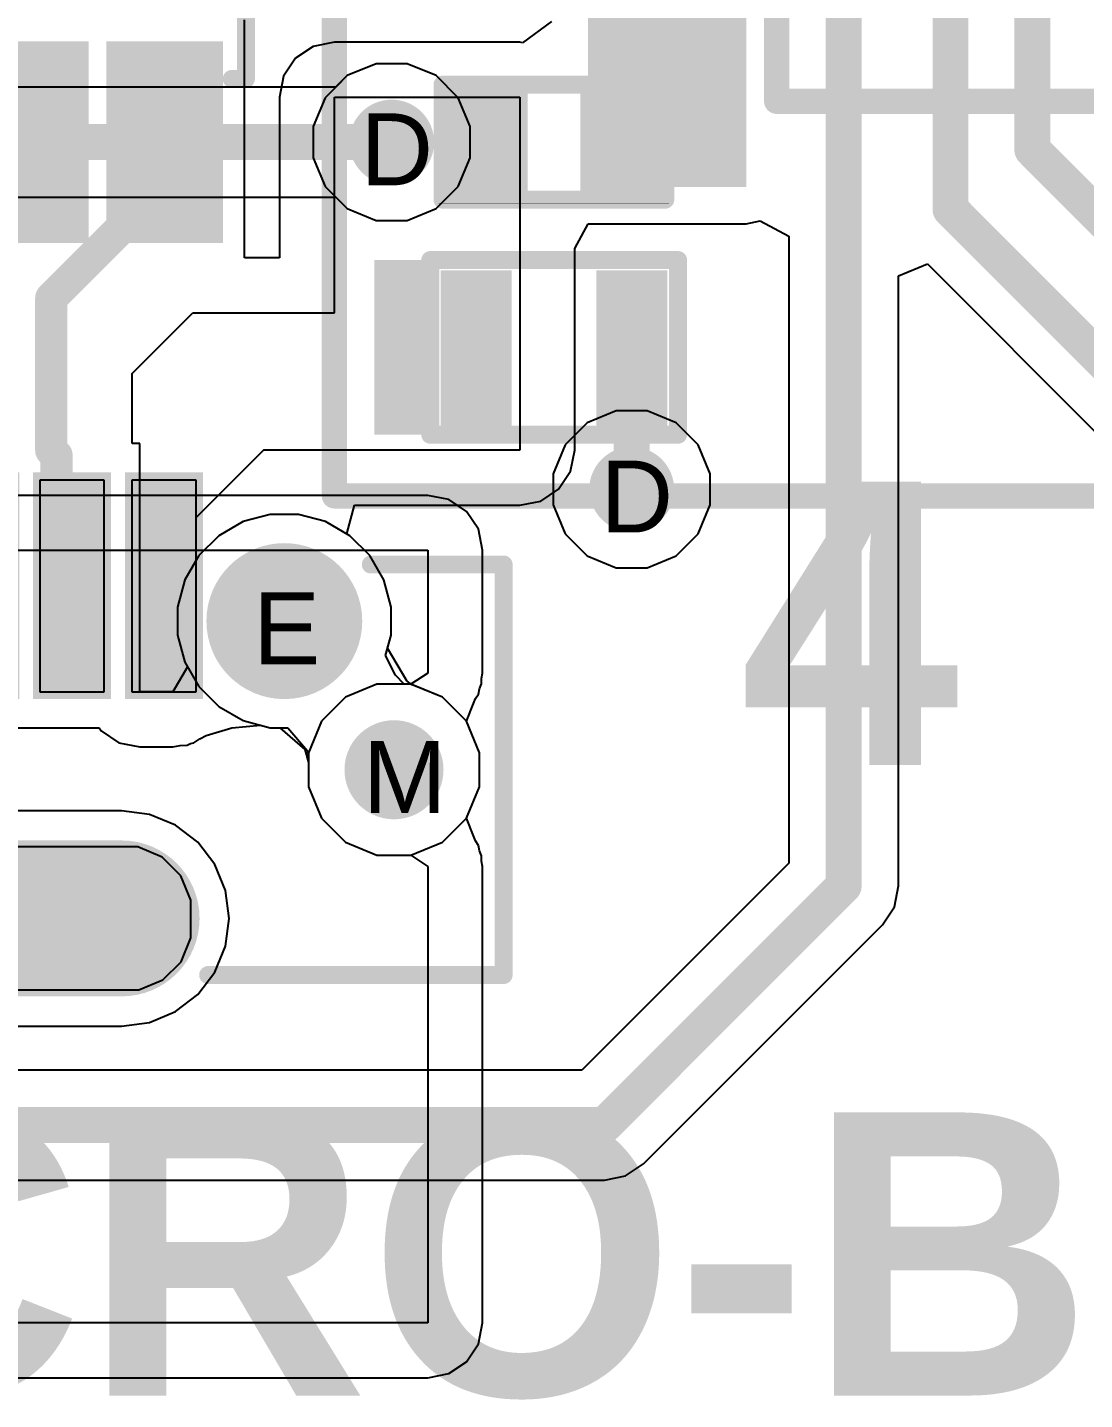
# Model space of a CAD drawing. Header units: inches. Extents: x -11 to 5428, y 0 to 5423.
# Drawn here: x 82.06 to 89.53, y 40.73 to 50.43 of the extents above; entities that cross this region are included whole.
import ezdxf

# ---------------------------------------------------------------- set-up
doc = ezdxf.new("R2010")
doc.units = ezdxf.units.IN
for name, color, linetype in [('Bottom Layer', 5, 'Continuous'), ('Bottom Solder', 6, 'Continuous'), ('Drill Drawing', 1, 'Continuous'), ('GND', 16, 'Continuous'), ('Multi-Layer', 9, 'Continuous'), ('Pad Holes', 156, 'Continuous'), ('PWR', 76, 'Continuous'), ('Top Layer', 1, 'Continuous'), ('Top Overlay', 2, 'Continuous'), ('Top Paste', 8, 'Continuous'), ('Top Solder', 216, 'Continuous'), ('Via Holes', 16, 'Continuous')]:
    doc.layers.add(name, color=color, linetype=linetype)
doc.styles.add('Arial', font='', dxfattribs={"height": 0.2})
doc.styles.add('Arial_Bold', font='', dxfattribs={"height": 0.2})
doc.styles.get('Arial').set_extended_font_data('Arial')
doc.styles.get('Arial_Bold').set_extended_font_data('Arial', bold=True)

# ---------------------------------------------------------------- blocks, each defined once
blk = doc.blocks.new('U_E_051N_4BH21_S1B_27')
at = {"layer": 'Bottom Layer'}
h = blk.add_hatch(color=5, dxfattribs=at)
edge = h.paths.add_edge_path()
edge.add_arc((1, 1.175), 0.5, 270, 450)
edge.add_line((1, 1.675), (-1, 1.675))
edge.add_arc((-1, 1.175), 0.5, 90, 270)
edge.add_line((-1, 0.675), (1, 0.675))
h = blk.add_hatch(color=5, dxfattribs=at)
edge = h.paths.add_edge_path()
edge.add_arc((-2.1499, -0.9251), 0.5, 0, 360)
h = blk.add_hatch(color=5, dxfattribs=at)
edge = h.paths.add_edge_path()
edge.add_arc((2.1501, -0.9251), 0.5, 0, 360)
at = {"layer": 'Bottom Solder'}
h = blk.add_hatch(color=6, dxfattribs=at)
edge = h.paths.add_edge_path()
edge.add_arc((1, 1.175), 0.5508, 270, 450)
edge.add_line((1, 1.7258), (-1, 1.7258))
edge.add_arc((-1, 1.175), 0.5508, 90, 270)
edge.add_line((-1, 0.6242), (1, 0.6242))
h = blk.add_hatch(color=6, dxfattribs=at)
edge = h.paths.add_edge_path()
edge.add_arc((-2.9251, 0.125), 0.1016, 0, 360)
h = blk.add_hatch(color=6, dxfattribs=at)
edge = h.paths.add_edge_path()
edge.add_arc((2.9251, 0.125), 0.1016, 0, 360)
h = blk.add_hatch(color=6, dxfattribs=at)
edge = h.paths.add_edge_path()
edge.add_arc((-2.1499, -0.9251), 0.5508, 0, 360)
h = blk.add_hatch(color=6, dxfattribs=at)
edge = h.paths.add_edge_path()
edge.add_arc((2.1501, -0.9251), 0.5508, 0, 360)
at = {"layer": 'GND'}
h = blk.add_hatch(color=16, dxfattribs=at)
edge = h.paths.add_edge_path()
edge.add_arc((1, 1.175), 0.5, 270, 450)
edge.add_line((1, 1.675), (-1, 1.675))
edge.add_arc((-1, 1.175), 0.5, 90, 270)
edge.add_line((-1, 0.675), (1, 0.675))
h = blk.add_hatch(color=16, dxfattribs=at)
edge = h.paths.add_edge_path()
edge.add_arc((-2.1499, -0.9251), 0.5, 0, 360)
h = blk.add_hatch(color=16, dxfattribs=at)
edge = h.paths.add_edge_path()
edge.add_arc((2.1501, -0.9251), 0.5, 0, 360)
at = {"layer": 'Multi-Layer'}
h = blk.add_hatch(color=9, dxfattribs=at)
edge = h.paths.add_edge_path()
edge.add_arc((1, 1.175), 0.5, 270, 450)
edge.add_line((1, 1.675), (-1, 1.675))
edge.add_arc((-1, 1.175), 0.5, 90, 270)
edge.add_line((-1, 0.675), (1, 0.675))
h = blk.add_hatch(color=9, dxfattribs=at)
edge = h.paths.add_edge_path()
edge.add_arc((-2.1499, -0.9251), 0.5, 0, 360)
h = blk.add_hatch(color=9, dxfattribs=at)
edge = h.paths.add_edge_path()
edge.add_arc((2.1501, -0.9251), 0.5, 0, 360)
at = {"layer": 'Pad Holes'}
h = blk.add_hatch(color=7, dxfattribs=at)
edge = h.paths.add_edge_path()
edge.add_arc((1, 1.175), 0.3, 270, 450)
edge.add_line((1, 1.475), (-1, 1.475))
edge.add_arc((-1, 1.175), 0.3, 90, 270)
edge.add_line((-1, 0.875), (1, 0.875))
h = blk.add_hatch(color=7, dxfattribs=at)
edge = h.paths.add_edge_path()
edge.add_arc((2.9251, 0.125), 0.425, 0, 360)
h = blk.add_hatch(color=7, dxfattribs=at)
edge = h.paths.add_edge_path()
edge.add_arc((-2.9251, 0.125), 0.35, 0, 360)
h = blk.add_hatch(color=7, dxfattribs=at)
edge = h.paths.add_edge_path()
edge.add_arc((-2.1499, -0.9251), 0.35, 0, 360)
h = blk.add_hatch(color=7, dxfattribs=at)
edge = h.paths.add_edge_path()
edge.add_arc((2.1501, -0.9251), 0.35, 0, 360)
at = {"layer": 'PWR'}
h = blk.add_hatch(color=76, dxfattribs=at)
edge = h.paths.add_edge_path()
edge.add_arc((1, 1.175), 0.5, 270, 450)
edge.add_line((1, 1.675), (-1, 1.675))
edge.add_arc((-1, 1.175), 0.5, 90, 270)
edge.add_line((-1, 0.675), (1, 0.675))
h = blk.add_hatch(color=76, dxfattribs=at)
edge = h.paths.add_edge_path()
edge.add_arc((-2.1499, -0.9251), 0.5, 0, 360)
h = blk.add_hatch(color=76, dxfattribs=at)
edge = h.paths.add_edge_path()
edge.add_arc((2.1501, -0.9251), 0.5, 0, 360)
at = {"layer": 'Top Layer'}
h = blk.add_hatch(color=1, dxfattribs=at)
edge = h.paths.add_edge_path()
edge.add_arc((1, 1.175), 0.5, 270, 450)
edge.add_line((1, 1.675), (-1, 1.675))
edge.add_arc((-1, 1.175), 0.5, 90, 270)
edge.add_line((-1, 0.675), (1, 0.675))
h = blk.add_hatch(color=1, dxfattribs=at)
edge = h.paths.add_edge_path()
edge.add_arc((-2.1499, -0.9251), 0.5, 0, 360)
for points in [[(-1.525, -1.925), (-1.525, -0.425), (-1.075, -0.425), (-1.075, -1.925)], [(-0.875, -1.925), (-0.875, -0.425), (-0.425, -0.425), (-0.425, -1.925)], [(-0.225, -1.925), (-0.225, -0.425), (0.225, -0.425), (0.225, -1.925)], [(0.425, -1.925), (0.425, -0.425), (0.875, -0.425), (0.875, -1.925)], [(1.075, -1.925), (1.075, -0.425), (1.525, -0.425), (1.525, -1.925)]]:
    blk.add_hatch(color=1, dxfattribs=at).paths.add_polyline_path(points)
h = blk.add_hatch(color=1, dxfattribs=at)
edge = h.paths.add_edge_path()
edge.add_arc((2.1501, -0.9251), 0.5, 0, 360)
at = {"layer": 'Top Solder'}
h = blk.add_hatch(color=216, dxfattribs=at)
edge = h.paths.add_edge_path()
edge.add_arc((1, 1.175), 0.5508, 270, 450)
edge.add_line((1, 1.7258), (-1, 1.7258))
edge.add_arc((-1, 1.175), 0.5508, 90, 270)
edge.add_line((-1, 0.6242), (1, 0.6242))
h = blk.add_hatch(color=216, dxfattribs=at)
edge = h.paths.add_edge_path()
edge.add_arc((-2.9251, 0.125), 0.1016, 0, 360)
h = blk.add_hatch(color=216, dxfattribs=at)
edge = h.paths.add_edge_path()
edge.add_arc((2.9251, 0.125), 0.1016, 0, 360)
h = blk.add_hatch(color=216, dxfattribs=at)
edge = h.paths.add_edge_path()
edge.add_arc((-2.1499, -0.9251), 0.5508, 0, 360)
for points in [[(-1.5758, -1.9758), (-1.5758, -0.3742), (-1.0242, -0.3742), (-1.0242, -1.9758)], [(-0.9258, -1.9758), (-0.9258, -0.3742), (-0.3742, -0.3742), (-0.3742, -1.9758)], [(-0.2758, -1.9758), (-0.2758, -0.3742), (0.2758, -0.3742), (0.2758, -1.9758)], [(0.3742, -1.9758), (0.3742, -0.3742), (0.9258, -0.3742), (0.9258, -1.9758)], [(1.0242, -1.9758), (1.0242, -0.3742), (1.5758, -0.3742), (1.5758, -1.9758)]]:
    blk.add_hatch(color=216, dxfattribs=at).paths.add_polyline_path(points)
h = blk.add_hatch(color=216, dxfattribs=at)
edge = h.paths.add_edge_path()
edge.add_arc((2.1501, -0.9251), 0.5508, 0, 360)
at = {"layer": 'Top Overlay'}
for points in [[(-1.6116, 1.575, 0.127, 0.127, 0), (-3.7, 1.575, 0.127, 0.127, 0)], [(-3.7, 1.575, 0.127, 0.127, 0), (-3.7, -1.325, 0.127, 0.127, 0)], [(3.7, 1.575, 0.127, 0.127, 0), (1.6116, 1.575, 0.127, 0.127, 0)], [(3.7, 1.575, 0.127, 0.127, 0), (3.7, -1.325, 0.127, 0.127, 0)], [(-2.7614, -1.325, 0.127, 0.127, 0), (-3.7, -1.325, 0.127, 0.127, 0)], [(3.7, -1.325, 0.127, 0.127, 0), (2.7617, -1.325, 0.127, 0.127, 0)]]:
    blk.add_lwpolyline(points, format="xyseb", dxfattribs=at)
for points in [[(-3.7318, 1.575, 0.0635, 0.0635, 1), (-3.6683, 1.575, 0.0635, 0.0635, 1)], [(-3.7318, 1.575, 0.0635, 0.0635, 1), (-3.6683, 1.575, 0.0635, 0.0635, 1)], [(-1.6433, 1.575, 0.0635, 0.0635, 1), (-1.5798, 1.575, 0.0635, 0.0635, 1)], [(1.5798, 1.575, 0.0635, 0.0635, 1), (1.6433, 1.575, 0.0635, 0.0635, 1)], [(3.6682, 1.575, 0.0635, 0.0635, 1), (3.7317, 1.575, 0.0635, 0.0635, 1)], [(3.6682, 1.575, 0.0635, 0.0635, 1), (3.7317, 1.575, 0.0635, 0.0635, 1)], [(-3.7318, -1.325, 0.0635, 0.0635, 1), (-3.6683, -1.325, 0.0635, 0.0635, 1)], [(-3.7318, -1.325, 0.0635, 0.0635, 1), (-3.6683, -1.325, 0.0635, 0.0635, 1)], [(-2.7931, -1.325, 0.0635, 0.0635, 1), (-2.7296, -1.325, 0.0635, 0.0635, 1)], [(2.7299, -1.325, 0.0635, 0.0635, 1), (2.7934, -1.325, 0.0635, 0.0635, 1)], [(3.6682, -1.325, 0.0635, 0.0635, 1), (3.7317, -1.325, 0.0635, 0.0635, 1)], [(3.6682, -1.325, 0.0635, 0.0635, 1), (3.7317, -1.325, 0.0635, 0.0635, 1)]]:
    blk.add_lwpolyline(points, format="xyseb", close=True, dxfattribs=at)
at = {"layer": 'Top Paste'}
for p, q in [((-1.1214, 1.68), (-1.2904, 1.61)), ((-1.0299, 1.68), (-1.1214, 1.68)), ((1.0501, 1.68), (-1.0299, 1.68)), ((1.1396, 1.68), (1.0501, 1.68)), ((1.0501, 1.68), (1.0501, 1.68)), ((1.305, 1.6115), (1.1396, 1.68)), ((-1.2904, 1.61), (-1.4198, 1.4806)), ((1.4316, 1.4849), (1.305, 1.6115)), ((-1.4198, 1.4806), (-1.4899, 1.3115)), ((1.5001, 1.3196), (1.4316, 1.4849)), ((-1.4899, 1.3115), (-1.4899, 1.22)), ((1.5001, 1.23), (1.5001, 1.3196)), ((-1.4899, 1.22), (-1.4899, 1.22)), ((-1.4899, 1.22), (-1.4899, 1.14)), ((1.5001, 1.15), (1.5001, 1.23)), ((-1.4899, 1.14), (-1.4899, 1.0465)), ((1.5001, 1.0565), (1.5001, 1.15)), ((1.5001, 1.15), (1.5001, 1.15)), ((-1.4899, 1.0465), (-1.4183, 0.8738)), ((1.4286, 0.8838), (1.5001, 1.0565)), ((-1.4183, 0.8738), (-1.2861, 0.7416)), ((1.2964, 0.7516), (1.4286, 0.8838)), ((-1.2861, 0.7416), (-1.1133, 0.67)), ((1.0301, 0.678), (1.0301, 0.68)), ((1.0301, 0.68), (1.1236, 0.68)), ((1.1236, 0.68), (1.2964, 0.7516)), ((-1.1133, 0.67), (-1.0199, 0.67)), ((-1.0199, 0.67), (-1.0199, 0.67)), ((-1.0199, 0.67), (1.0201, 0.67)), ((1.0201, 0.67), (1.0221, 0.67)), ((1.0221, 0.67), (1.0258, 0.6716)), ((1.0258, 0.6716), (1.0286, 0.6744)), ((1.0286, 0.6744), (1.0301, 0.678)), ((-1.5249, -1.9238), (-1.5249, -0.4237)), ((-1.5249, -0.4237), (-1.0749, -0.4237)), ((-1.0749, -0.4237), (-1.0749, -1.9238)), ((-0.8749, -1.9238), (-0.8749, -0.4237)), ((-0.8749, -0.4237), (-0.4249, -0.4237)), ((-0.4249, -0.4237), (-0.4249, -1.9238)), ((-0.2249, -1.9238), (-0.2249, -0.4237)), ((-0.2249, -0.4237), (0.2251, -0.4237)), ((0.2251, -0.4237), (0.2251, -1.9238)), ((0.425, -1.9238), (0.425, -0.4237)), ((0.425, -0.4237), (0.8751, -0.4237)), ((0.8751, -0.4237), (0.8751, -1.9238)), ((1.075, -1.9238), (1.075, -0.4237)), ((1.075, -0.4237), (1.5251, -0.4237)), ((1.5251, -0.4237), (1.5251, -1.9238)), ((-1.0749, -1.9238), (-1.5249, -1.9238)), ((-0.4249, -1.9238), (-0.8749, -1.9238)), ((0.2251, -1.9238), (-0.2249, -1.9238)), ((0.8751, -1.9238), (0.425, -1.9238)), ((1.5251, -1.9238), (1.075, -1.9238))]:
    blk.add_line(p, q, dxfattribs=at)
for points in [[(-1.8999, -0.925, 0.5, 0.5, 1), (-2.3998, -0.925, 0.5, 0.5, 1)], [(2.4, -0.925, 0.5, 0.5, 1), (1.9002, -0.925, 0.5, 0.5, 1)], [(-2.5248, -0.925, 0.25, 0.25, 1), (-2.2748, -0.925, 0.25, 0.25, 1)], [(-2.0249, -0.925, 0.25, 0.25, 1), (-1.7749, -0.925, 0.25, 0.25, 1)], [(1.7752, -0.925, 0.25, 0.25, 1), (2.0252, -0.925, 0.25, 0.25, 1)], [(2.275, -0.925, 0.25, 0.25, 1), (2.525, -0.925, 0.25, 0.25, 1)]]:
    blk.add_lwpolyline(points, format="xyseb", close=True, dxfattribs=at)
blk = doc.blocks.new('R___0402_36')
at = {"layer": 'Top Layer'}
for points in [[(-0.6985, -0.3175), (-0.6985, 0.3175), (-0.2413, 0.3175), (-0.2413, -0.3175)], [(0.2413, -0.3175), (0.2413, 0.3175), (0.6985, 0.3175), (0.6985, -0.3175)]]:
    blk.add_hatch(color=1, dxfattribs=at).paths.add_polyline_path(points)
at = {"layer": 'Top Paste'}
for points in [[(-0.6985, -0.3175), (-0.6985, 0.3175), (-0.2413, 0.3175), (-0.2413, -0.3175)], [(0.2413, -0.3175), (0.2413, 0.3175), (0.6985, 0.3175), (0.6985, -0.3175)]]:
    blk.add_hatch(color=8, dxfattribs=at).paths.add_polyline_path(points)
at = {"layer": 'Top Solder'}
for points in [[(-0.7535, -0.3725), (-0.7535, 0.3725), (-0.1863, 0.3725), (-0.1863, -0.3725)], [(0.1863, -0.3725), (0.1863, 0.3725), (0.7535, 0.3725), (0.7535, -0.3725)]]:
    blk.add_hatch(color=216, dxfattribs=at).paths.add_polyline_path(points)
at = {"layer": 'Top Overlay'}
for points in [[(-0.7874, 0.4064, 0.127, 0.127, 0), (0.7874, 0.4064, 0.127, 0.127, 0)], [(-0.7874, -0.4064, 0.127, 0.127, 0), (-0.7874, 0.4064, 0.127, 0.127, 0)], [(0.7874, -0.4064, 0.127, 0.127, 0), (0.7874, 0.4064, 0.127, 0.127, 0)], [(-0.7874, -0.4064, 0.127, 0.127, 0), (0.7874, -0.4064, 0.127, 0.127, 0)], [(-0.8128, -0.4318, 0.00323, 0.00323, 0), (0.8128, -0.4318, 0.00323, 0.00323, 0)]]:
    blk.add_lwpolyline(points, format="xyseb", dxfattribs=at)
for points in [[(-0.8191, 0.4064, 0.0635, 0.0635, 1), (-0.7556, 0.4064, 0.0635, 0.0635, 1)], [(-0.8191, 0.4064, 0.0635, 0.0635, 1), (-0.7556, 0.4064, 0.0635, 0.0635, 1)], [(0.7557, 0.4064, 0.0635, 0.0635, 1), (0.8192, 0.4064, 0.0635, 0.0635, 1)], [(0.7557, 0.4064, 0.0635, 0.0635, 1), (0.8192, 0.4064, 0.0635, 0.0635, 1)], [(-0.8191, -0.4064, 0.0635, 0.0635, 1), (-0.7556, -0.4064, 0.0635, 0.0635, 1)], [(-0.8191, -0.4064, 0.0635, 0.0635, 1), (-0.7556, -0.4064, 0.0635, 0.0635, 1)], [(0.7557, -0.4064, 0.0635, 0.0635, 1), (0.8192, -0.4064, 0.0635, 0.0635, 1)], [(0.7557, -0.4064, 0.0635, 0.0635, 1), (0.8192, -0.4064, 0.0635, 0.0635, 1)], [(-0.8136, -0.4318, 0.00161, 0.00161, 1), (-0.812, -0.4318, 0.00161, 0.00161, 1)], [(0.812, -0.4318, 0.00161, 0.00161, 1), (0.8136, -0.4318, 0.00161, 0.00161, 1)]]:
    blk.add_lwpolyline(points, format="xyseb", close=True, dxfattribs=at)
blk = doc.blocks.new('D_____1610_50')
at = {"layer": 'Top Layer'}
for points in [[(-0.75, -0.5), (-0.75, 0.5), (-0.35, 0.5), (-0.35, -0.5)], [(0.35, -0.5), (0.35, 0.5), (0.75, 0.5), (0.75, -0.5)]]:
    blk.add_hatch(color=1, dxfattribs=at).paths.add_polyline_path(points)
at = {"layer": 'Top Overlay'}
blk.add_hatch(color=2, dxfattribs=at).paths.add_polyline_path([(-1.27, -0.6096), (-0.8739, -0.6096), (-0.8739, 0.6239), (-1.27, 0.6239)])
at = {"layer": 'Top Paste'}
for points in [[(-0.75, -0.5), (-0.75, 0.5), (-0.35, 0.5), (-0.35, -0.5)], [(0.35, -0.5), (0.35, 0.5), (0.75, 0.5), (0.75, -0.5)]]:
    blk.add_hatch(color=8, dxfattribs=at).paths.add_polyline_path(points)
at = {"layer": 'Top Solder'}
for points in [[(-0.8008, -0.5508), (-0.8008, 0.5508), (-0.2992, 0.5508), (-0.2992, -0.5508)], [(0.2992, -0.5508), (0.2992, 0.5508), (0.8008, 0.5508), (0.8008, -0.5508)]]:
    blk.add_hatch(color=216, dxfattribs=at).paths.add_polyline_path(points)
at = {"layer": 'Top Overlay'}
for points in [[(-0.8739, -0.6096, 0.127, 0.127, 0), (-0.8739, 0.6239, 0.127, 0.127, 0)], [(-0.8739, 0.6239, 0.127, 0.127, 0), (0.8778, 0.6239, 0.127, 0.127, 0)], [(0.8778, -0.6096, 0.127, 0.127, 0), (0.8778, 0.6239, 0.127, 0.127, 0)], [(-0.8739, -0.6096, 0.127, 0.127, 0), (0.8778, -0.6096, 0.127, 0.127, 0)]]:
    blk.add_lwpolyline(points, format="xyseb", dxfattribs=at)
for points in [[(-0.9056, 0.6239, 0.0635, 0.0635, 1), (-0.8421, 0.6239, 0.0635, 0.0635, 1)], [(-0.9056, 0.6239, 0.0635, 0.0635, 1), (-0.8421, 0.6239, 0.0635, 0.0635, 1)], [(0.8461, 0.6239, 0.0635, 0.0635, 1), (0.9096, 0.6239, 0.0635, 0.0635, 1)], [(0.8461, 0.6239, 0.0635, 0.0635, 1), (0.9096, 0.6239, 0.0635, 0.0635, 1)], [(-0.9056, -0.6096, 0.0635, 0.0635, 1), (-0.8421, -0.6096, 0.0635, 0.0635, 1)], [(-0.9056, -0.6096, 0.0635, 0.0635, 1), (-0.8421, -0.6096, 0.0635, 0.0635, 1)], [(0.8461, -0.6096, 0.0635, 0.0635, 1), (0.9096, -0.6096, 0.0635, 0.0635, 1)], [(0.8461, -0.6096, 0.0635, 0.0635, 1), (0.9096, -0.6096, 0.0635, 0.0635, 1)]]:
    blk.add_lwpolyline(points, format="xyseb", close=True, dxfattribs=at)
blk = doc.blocks.new('SOT_23_6_53')
at = {"layer": 'Top Layer'}
for points in [[(-1.92, 1.26), (-0.7, 1.26), (-0.7, 0.64), (-1.92, 0.64)], [(0.7, 1.26), (1.92, 1.26), (1.92, 0.64), (0.7, 0.64)], [(-1.92, 0.31), (-0.7, 0.31), (-0.7, -0.31), (-1.92, -0.31)], [(0.7, 0.31), (1.92, 0.31), (1.92, -0.31), (0.7, -0.31)], [(-1.92, -0.64), (-0.7, -0.64), (-0.7, -1.26), (-1.92, -1.26)], [(0.7, -0.64), (1.92, -0.64), (1.92, -1.26), (0.7, -1.26)]]:
    blk.add_hatch(color=1, dxfattribs=at).paths.add_polyline_path(points)
at = {"layer": 'Top Paste'}
for points in [[(-1.92, 1.26), (-0.7, 1.26), (-0.7, 0.64), (-1.92, 0.64)], [(0.7, 1.26), (1.92, 1.26), (1.92, 0.64), (0.7, 0.64)], [(-1.92, 0.31), (-0.7, 0.31), (-0.7, -0.31), (-1.92, -0.31)], [(0.7, 0.31), (1.92, 0.31), (1.92, -0.31), (0.7, -0.31)], [(-1.92, -0.64), (-0.7, -0.64), (-0.7, -1.26), (-1.92, -1.26)], [(0.7, -0.64), (1.92, -0.64), (1.92, -1.26), (0.7, -1.26)]]:
    blk.add_hatch(color=8, dxfattribs=at).paths.add_polyline_path(points)
at = {"layer": 'Top Solder'}
for points in [[(-2.0216, 1.3616), (-0.5984, 1.3616), (-0.5984, 0.5384), (-2.0216, 0.5384)], [(0.5984, 1.3616), (2.0216, 1.3616), (2.0216, 0.5384), (0.5984, 0.5384)], [(-2.0216, 0.4116), (-0.5984, 0.4116), (-0.5984, -0.4116), (-2.0216, -0.4116)], [(0.5984, 0.4116), (2.0216, 0.4116), (2.0216, -0.4116), (0.5984, -0.4116)], [(-2.0216, -0.5384), (-0.5984, -0.5384), (-0.5984, -1.3616), (-2.0216, -1.3616)], [(0.5984, -0.5384), (2.0216, -0.5384), (2.0216, -1.3616), (0.5984, -1.3616)]]:
    blk.add_hatch(color=216, dxfattribs=at).paths.add_polyline_path(points)
at = {"layer": 'Top Overlay'}
for points in [[(0.8636, 1.524, 0.127, 0.127, 0), (-0.889, 1.524, 0.127, 0.127, 0)], [(-0.889, 1.424, 0.127, 0.127, 0), (-0.889, 1.524, 0.127, 0.127, 0)], [(0.8636, 1.424, 0.127, 0.127, 0), (0.8636, 1.524, 0.127, 0.127, 0)], [(-2.0574, 0.9652, 0.127, 0.127, 0), (-2.1844, 1.0922, 0.127, 0.127, 0)], [(-2.1844, 0.8382, 0.127, 0.127, 0), (-2.1844, 1.0922, 0.127, 0.127, 0)], [(-2.1844, 0.8382, 0.127, 0.127, 0), (-2.0574, 0.9652, 0.127, 0.127, 0)], [(-0.889, -1.524, 0.127, 0.127, 0), (-0.889, -1.424, 0.127, 0.127, 0)], [(0.8636, -1.524, 0.127, 0.127, 0), (0.8636, -1.424, 0.127, 0.127, 0)], [(0.8636, -1.524, 0.127, 0.127, 0), (-0.889, -1.524, 0.127, 0.127, 0)]]:
    blk.add_lwpolyline(points, format="xyseb", dxfattribs=at)
for points in [[(-0.9207, 1.524, 0.0635, 0.0635, 1), (-0.8572, 1.524, 0.0635, 0.0635, 1)], [(-0.9207, 1.524, 0.0635, 0.0635, 1), (-0.8572, 1.524, 0.0635, 0.0635, 1)], [(0.8319, 1.524, 0.0635, 0.0635, 1), (0.8954, 1.524, 0.0635, 0.0635, 1)], [(0.8319, 1.524, 0.0635, 0.0635, 1), (0.8954, 1.524, 0.0635, 0.0635, 1)], [(-0.9207, 1.424, 0.0635, 0.0635, 1), (-0.8572, 1.424, 0.0635, 0.0635, 1)], [(0.8319, 1.424, 0.0635, 0.0635, 1), (0.8954, 1.424, 0.0635, 0.0635, 1)], [(-2.2161, 1.0922, 0.0635, 0.0635, 1), (-2.1526, 1.0922, 0.0635, 0.0635, 1)], [(-2.2161, 1.0922, 0.0635, 0.0635, 1), (-2.1526, 1.0922, 0.0635, 0.0635, 1)], [(-2.0891, 0.9652, 0.0635, 0.0635, 1), (-2.0256, 0.9652, 0.0635, 0.0635, 1)], [(-2.0891, 0.9652, 0.0635, 0.0635, 1), (-2.0256, 0.9652, 0.0635, 0.0635, 1)], [(-2.2161, 0.8382, 0.0635, 0.0635, 1), (-2.1526, 0.8382, 0.0635, 0.0635, 1)], [(-2.2161, 0.8382, 0.0635, 0.0635, 1), (-2.1526, 0.8382, 0.0635, 0.0635, 1)], [(-0.9207, -1.424, 0.0635, 0.0635, 1), (-0.8572, -1.424, 0.0635, 0.0635, 1)], [(0.8319, -1.424, 0.0635, 0.0635, 1), (0.8954, -1.424, 0.0635, 0.0635, 1)], [(-0.9207, -1.524, 0.0635, 0.0635, 1), (-0.8572, -1.524, 0.0635, 0.0635, 1)], [(-0.9207, -1.524, 0.0635, 0.0635, 1), (-0.8572, -1.524, 0.0635, 0.0635, 1)], [(0.8319, -1.524, 0.0635, 0.0635, 1), (0.8954, -1.524, 0.0635, 0.0635, 1)], [(0.8319, -1.524, 0.0635, 0.0635, 1), (0.8954, -1.524, 0.0635, 0.0635, 1)]]:
    blk.add_lwpolyline(points, format="xyseb", close=True, dxfattribs=at)

msp = doc.modelspace()

# ---------------------------------------------------------------- hatches: boundary and pattern name
at = {"layer": 'Bottom Layer'}
h = msp.add_hatch(color=5, dxfattribs=at)
edge = h.paths.add_edge_path()
edge.add_arc((84.6333, 49.6155), 0.3, 0, 360)
h = msp.add_hatch(color=5, dxfattribs=at)
edge = h.paths.add_edge_path()
edge.add_arc((86.3299, 47.163), 0.3, 0, 360)
at = {"layer": 'GND'}
h = msp.add_hatch(color=16, dxfattribs=at)
edge = h.paths.add_edge_path()
edge.add_arc((84.6333, 49.6155), 0.3, 0, 360)
h = msp.add_hatch(color=16, dxfattribs=at)
edge = h.paths.add_edge_path()
edge.add_arc((86.3299, 47.163), 0.3, 0, 360)
at = {"layer": 'PWR'}
h = msp.add_hatch(color=76, dxfattribs=at)
edge = h.paths.add_edge_path()
edge.add_arc((84.6333, 49.6155), 0.3, 0, 360)
h = msp.add_hatch(color=76, dxfattribs=at)
edge = h.paths.add_edge_path()
edge.add_arc((86.3299, 47.163), 0.3, 0, 360)
at = {"layer": 'Top Layer'}
msp.add_hatch(color=1, dxfattribs=at).paths.add_polyline_path([(86.0212, 49.298), (87.1399, 49.298), (87.1399, 52.7375), (86.0212, 52.7375)])
h = msp.add_hatch(color=1, dxfattribs=at)
edge = h.paths.add_edge_path()
edge.add_arc((84.6333, 49.6155), 0.3, 0, 360)
h = msp.add_hatch(color=1, dxfattribs=at)
edge = h.paths.add_edge_path()
edge.add_arc((86.3299, 47.163), 0.3, 0, 360)
at = {"layer": 'Via Holes'}
h = msp.add_hatch(color=7, dxfattribs=at)
edge = h.paths.add_edge_path()
edge.add_arc((84.6333, 49.6155), 0.15, 0, 360)
h = msp.add_hatch(color=7, dxfattribs=at)
edge = h.paths.add_edge_path()
edge.add_arc((86.3299, 47.163), 0.15, 0, 360)

# ---------------------------------------------------------------- linework, layer by layer
at = {"layer": 'Bottom Layer'}
for p, q in [((84.5231, 50.1695), (84.3195, 50.0852)), ((84.7435, 50.1695), (84.5231, 50.1695)), ((84.9471, 50.0852), (84.7435, 50.1695)), ((84.3195, 50.0852), (84.2383, 50.004)), ((85.103, 49.9293), (84.9471, 50.0852)), ((84.2383, 50.004), (80.9414, 50.004)), ((85.1873, 49.7257), (85.103, 49.9293)), ((85.1873, 49.5053), (85.1873, 49.7257)), ((85.103, 49.3017), (85.1873, 49.5053)), ((84.9471, 49.1459), (85.103, 49.3017)), ((80.7805, 49.2271), (84.2383, 49.2271)), ((84.2383, 49.2271), (84.3195, 49.1459)), ((84.3195, 49.1459), (84.5231, 49.0615)), ((84.7435, 49.0615), (84.9471, 49.1459)), ((84.5231, 49.0615), (84.7435, 49.0615)), ((83.5835, 46.9345), (83.4116, 46.8352)), ((83.7753, 46.9859), (83.5835, 46.9345)), ((83.9738, 46.9859), (83.7753, 46.9859)), ((84.1656, 46.9345), (83.9738, 46.9859)), ((84.3375, 46.8352), (84.1656, 46.9345)), ((83.4116, 46.8352), (83.2712, 46.6948)), ((84.4779, 46.6948), (84.3375, 46.8352)), ((83.2712, 46.6948), (83.1719, 46.5229)), ((84.5771, 46.5229), (84.4779, 46.6948)), ((83.1719, 46.5229), (83.1205, 46.3311)), ((84.6285, 46.3311), (84.5771, 46.5229)), ((83.1205, 46.3311), (83.1205, 46.1326)), ((84.6285, 46.1326), (84.6285, 46.3311)), ((83.1205, 46.1326), (83.1719, 45.9408)), ((84.5901, 45.9891), (84.6285, 46.1326)), ((84.6612, 45.8511), (84.5901, 45.9891)), ((83.1719, 45.9408), (83.2712, 45.7689)), ((84.7223, 45.7858), (84.6612, 45.8511)), ((83.2712, 45.7689), (83.4116, 45.6285)), ((84.7698, 45.7858), (84.7223, 45.7858)), ((84.9918, 45.6939), (84.7698, 45.7858)), ((85.1617, 45.524), (84.9918, 45.6939)), ((83.4116, 45.6285), (83.5835, 45.5293)), ((83.5835, 45.5293), (83.7753, 45.4779)), ((83.7753, 45.4779), (83.8986, 45.4779)), ((83.8986, 45.4779), (84.0374, 45.316)), ((85.2537, 45.302), (85.1617, 45.524)), ((84.0374, 45.316), (84.0457, 45.2868)), ((84.0457, 45.2868), (84.0457, 45.0617)), ((85.2537, 45.0617), (85.2537, 45.302)), ((84.0457, 45.0617), (84.1376, 44.8397)), ((85.1617, 44.8397), (85.2537, 45.0617)), ((82.7246, 44.8924), (80.7246, 44.8924)), ((82.9214, 44.8664), (82.7246, 44.8924)), ((83.1049, 44.7905), (82.9214, 44.8664)), ((83.2624, 44.6696), (83.1049, 44.7905)), ((84.1376, 44.8397), (84.3075, 44.6698)), ((84.9918, 44.6698), (85.1617, 44.8397)), ((83.3832, 44.5121), (83.2624, 44.6696)), ((84.3075, 44.6698), (84.5295, 44.5778)), ((84.7698, 44.5778), (84.9918, 44.6698)), ((83.4592, 44.3287), (83.3832, 44.5121)), ((84.5295, 44.5778), (84.7698, 44.5778)), ((83.4851, 44.1319), (83.4592, 44.3287)), ((83.4592, 43.935), (83.4851, 44.1319)), ((83.3832, 43.7516), (83.4592, 43.935)), ((83.2624, 43.5941), (83.3832, 43.7516)), ((83.1049, 43.4732), (83.2624, 43.5941)), ((82.9214, 43.3973), (83.1049, 43.4732)), ((80.7246, 43.3713), (82.7246, 43.3713)), ((82.7246, 43.3713), (82.9214, 43.3973))]:
    msp.add_line(p, q, dxfattribs=at)
msp.add_lwpolyline([(80.7805, 49.6155, 0.254, 0.254, 0), (84.6333, 49.6155, 0.254, 0.254, 0)], format="xyseb", dxfattribs=at)
msp.add_lwpolyline([(84.5698, 49.6155, 0.127, 0.127, 1), (84.6968, 49.6155, 0.127, 0.127, 1)], format="xyseb", close=True, dxfattribs=at)
at = {"layer": 'GND'}
for p, q in [((84.5231, 50.1695), (84.3195, 50.0852)), ((84.7435, 50.1695), (84.5231, 50.1695)), ((84.9471, 50.0852), (84.7435, 50.1695)), ((84.3195, 50.0852), (84.1637, 49.9293)), ((85.103, 49.9293), (84.9471, 50.0852)), ((84.1637, 49.9293), (84.0793, 49.7257)), ((85.1873, 49.7257), (85.103, 49.9293)), ((84.0793, 49.7257), (84.0793, 49.5053)), ((85.1873, 49.5053), (85.1873, 49.7257)), ((84.0793, 49.5053), (84.1637, 49.3017)), ((85.103, 49.3017), (85.1873, 49.5053)), ((84.1637, 49.3017), (84.3195, 49.1459)), ((84.9471, 49.1459), (85.103, 49.3017)), ((84.3195, 49.1459), (84.5231, 49.0615)), ((84.7435, 49.0615), (84.9471, 49.1459)), ((84.5231, 49.0615), (84.7435, 49.0615)), ((84.8877, 47.1203), (77.0588, 47.1203)), ((85.0363, 47.0908), (84.8877, 47.1203)), ((85.1624, 47.0066), (85.0363, 47.0908)), ((85.2466, 46.8805), (85.1624, 47.0066)), ((85.2761, 46.7319), (85.2466, 46.8805)), ((76.6703, 46.7319), (84.8877, 46.7319)), ((84.8877, 46.7319), (84.8877, 45.8646)), ((85.2761, 45.8646), (85.2761, 46.7319)), ((84.8877, 45.8646), (84.7698, 45.7858)), ((85.2687, 45.8271), (85.2761, 45.8646)), ((84.5295, 45.7858), (84.3075, 45.6939)), ((84.7698, 45.7858), (84.5295, 45.7858)), ((85.2466, 45.7159), (85.254, 45.7535)), ((85.254, 45.7535), (85.2687, 45.7888)), ((85.2687, 45.7888), (85.2687, 45.8271)), ((84.3075, 45.6939), (84.1376, 45.524)), ((85.2107, 45.6488), (85.2253, 45.6841)), ((85.2253, 45.6841), (85.2466, 45.7159)), ((85.1617, 45.524), (85.2107, 45.6488)), ((84.1376, 45.524), (84.0457, 45.302)), ((85.2537, 45.302), (85.1617, 45.524)), ((84.0457, 45.302), (84.0457, 45.0617)), ((85.2537, 45.0617), (85.2537, 45.302)), ((84.0457, 45.0617), (84.1376, 44.8397)), ((85.1617, 44.8397), (85.2537, 45.0617)), ((84.1376, 44.8397), (84.3075, 44.6698)), ((85.2107, 44.7149), (85.1617, 44.8397)), ((85.2253, 44.6795), (85.2107, 44.7149)), ((84.3075, 44.6698), (84.5295, 44.5778)), ((85.2466, 44.6477), (85.2253, 44.6795)), ((85.254, 44.6102), (85.2466, 44.6477)), ((85.2687, 44.5749), (85.254, 44.6102)), ((84.5295, 44.5778), (84.7698, 44.5778)), ((84.7698, 44.5778), (84.8877, 44.4991)), ((84.8877, 44.4991), (84.8877, 41.2751)), ((85.2687, 44.5366), (85.2687, 44.5749)), ((85.2761, 44.4991), (85.2687, 44.5366)), ((85.2761, 41.2751), (85.2761, 44.4991)), ((84.8877, 41.2751), (0.4064, 41.2751)), ((85.2466, 41.1264), (85.2761, 41.2751)), ((85.1624, 41.0004), (85.2466, 41.1264)), ((85.0363, 40.9162), (85.1624, 41.0004)), ((84.8877, 40.8866), (85.0363, 40.9162)), ((10.7373, 40.8866), (84.8877, 40.8866))]:
    msp.add_line(p, q, dxfattribs=at)
at = {"layer": 'PWR'}
for p, q in [((84.5231, 50.1695), (84.3195, 50.0852)), ((84.7435, 50.1695), (84.5231, 50.1695)), ((84.9471, 50.0852), (84.7435, 50.1695)), ((84.3195, 50.0852), (84.1637, 49.9293)), ((85.103, 49.9293), (84.9471, 50.0852)), ((84.1637, 49.9293), (84.0793, 49.7257)), ((85.1873, 49.7257), (85.103, 49.9293)), ((84.0793, 49.7257), (84.0793, 49.5053)), ((85.1873, 49.5053), (85.1873, 49.7257)), ((84.0793, 49.5053), (84.1637, 49.3017)), ((85.103, 49.3017), (85.1873, 49.5053)), ((84.1637, 49.3017), (84.3195, 49.1459)), ((84.9471, 49.1459), (85.103, 49.3017)), ((84.3195, 49.1459), (84.5231, 49.0615)), ((84.7435, 49.0615), (84.9471, 49.1459)), ((84.5231, 49.0615), (84.7435, 49.0615)), ((86.2197, 47.717), (86.0161, 47.6326)), ((86.4401, 47.717), (86.2197, 47.717)), ((86.6437, 47.6326), (86.4401, 47.717)), ((86.0161, 47.6326), (85.8602, 47.4768)), ((86.7995, 47.4768), (86.6437, 47.6326)), ((85.8602, 47.4768), (85.7759, 47.2731)), ((86.8839, 47.2731), (86.7995, 47.4768)), ((85.7759, 47.2731), (85.7759, 47.0528)), ((86.8839, 47.0528), (86.8839, 47.2731)), ((85.7759, 47.0528), (85.8602, 46.8491)), ((86.7995, 46.8491), (86.8839, 47.0528)), ((83.5835, 46.9345), (83.4116, 46.8352)), ((83.7753, 46.9859), (83.5835, 46.9345)), ((83.9738, 46.9859), (83.7753, 46.9859)), ((84.1656, 46.9345), (83.9738, 46.9859)), ((84.3375, 46.8352), (84.1656, 46.9345)), ((83.4116, 46.8352), (83.2712, 46.6948)), ((84.4779, 46.6948), (84.3375, 46.8352)), ((85.8602, 46.8491), (86.0161, 46.6933)), ((86.6437, 46.6933), (86.7995, 46.8491)), ((83.2712, 46.6948), (83.1719, 46.5229)), ((84.5771, 46.5229), (84.4779, 46.6948)), ((86.0161, 46.6933), (86.2197, 46.609)), ((86.4401, 46.609), (86.6437, 46.6933)), ((86.2197, 46.609), (86.4401, 46.609)), ((83.1719, 46.5229), (83.1205, 46.3311)), ((84.6285, 46.3311), (84.5771, 46.5229)), ((83.1205, 46.3311), (83.1205, 46.1326)), ((84.6285, 46.1326), (84.6285, 46.3311)), ((83.1205, 46.1326), (83.1719, 45.9408)), ((84.6037, 46.0399), (84.6285, 46.1326)), ((84.7396, 45.8101), (84.6037, 46.0399)), ((83.1719, 45.9408), (83.2712, 45.7689)), ((83.2712, 45.7689), (83.4116, 45.6285)), ((84.7654, 45.7894), (84.7396, 45.8101)), ((84.7788, 45.7821), (84.7654, 45.7894)), ((84.9918, 45.6939), (84.7788, 45.7821)), ((85.1617, 45.524), (84.9918, 45.6939)), ((83.4116, 45.6285), (83.5835, 45.5293)), ((83.5835, 45.5293), (83.7753, 45.4779)), ((83.7753, 45.4779), (83.8436, 45.4779)), ((83.8436, 45.4779), (84.0188, 45.3254)), ((85.2537, 45.302), (85.1617, 45.524)), ((84.0188, 45.3254), (84.0457, 45.2342)), ((85.2537, 45.0617), (85.2537, 45.302)), ((84.0457, 45.2342), (84.0457, 45.0617)), ((84.0457, 45.0617), (84.1376, 44.8397)), ((85.1617, 44.8397), (85.2537, 45.0617)), ((82.7246, 44.8924), (81.1584, 44.8924)), ((82.9214, 44.8664), (82.7246, 44.8924)), ((83.1049, 44.7905), (82.9214, 44.8664)), ((83.2624, 44.6696), (83.1049, 44.7905)), ((84.1376, 44.8397), (84.3075, 44.6698)), ((84.9918, 44.6698), (85.1617, 44.8397)), ((83.3832, 44.5121), (83.2624, 44.6696)), ((84.3075, 44.6698), (84.5295, 44.5778)), ((84.7698, 44.5778), (84.9918, 44.6698)), ((83.4592, 44.3287), (83.3832, 44.5121)), ((84.5295, 44.5778), (84.7698, 44.5778)), ((83.4851, 44.1319), (83.4592, 44.3287)), ((83.4592, 43.935), (83.4851, 44.1319)), ((83.3832, 43.7516), (83.4592, 43.935)), ((83.2624, 43.5941), (83.3832, 43.7516)), ((83.1049, 43.4732), (83.2624, 43.5941)), ((82.9214, 43.3973), (83.1049, 43.4732)), ((80.7246, 43.3713), (82.7246, 43.3713)), ((82.7246, 43.3713), (82.9214, 43.3973))]:
    msp.add_line(p, q, dxfattribs=at)
at = {"layer": 'Top Layer'}
for p, q in [((83.5927, 48.7985), (83.5927, 50.4795)), ((85.7622, 50.4676), (85.559, 50.3174)), ((84.228, 50.3215), (84.0794, 50.2919)), ((85.5385, 50.3215), (84.228, 50.3215)), ((85.559, 50.3174), (85.5385, 50.3215)), ((84.0794, 50.2919), (83.9534, 50.2077)), ((83.9534, 50.2077), (83.8692, 50.0817)), ((83.8692, 50.0817), (83.8396, 49.933)), ((83.8396, 49.933), (83.8396, 48.7985)), ((84.228, 48.4101), (84.228, 49.933)), ((84.228, 49.933), (85.5385, 49.933)), ((85.5385, 49.933), (85.5385, 47.439)), ((87.1399, 49.0391), (87.239, 49.0588)), ((87.239, 49.0588), (87.4397, 48.9517)), ((85.927, 48.8645), (86.0212, 49.0391)), ((86.0212, 49.0391), (87.1399, 49.0391)), ((87.4397, 48.9517), (87.4397, 44.5231)), ((85.927, 47.439), (85.927, 48.8645)), ((83.8396, 48.7985), (83.5927, 48.7985)), ((88.2167, 48.6711), (88.4199, 48.7553)), ((88.4199, 48.7553), (89.6304, 47.5447)), ((88.2167, 44.3622), (88.2167, 48.6711)), ((82.7996, 47.9815), (83.2282, 48.4101)), ((83.2282, 48.4101), (84.228, 48.4101)), ((82.7996, 47.4858), (82.7996, 47.9815)), ((82.8536, 47.4858), (82.7996, 47.4858)), ((82.8536, 45.7318), (82.8536, 47.4858)), ((83.7281, 47.439), (83.2496, 46.9605)), ((85.5385, 47.439), (83.7281, 47.439)), ((85.8974, 47.2903), (85.927, 47.439)), ((85.8132, 47.1643), (85.8974, 47.2903)), ((85.6872, 47.0801), (85.8132, 47.1643)), ((84.3166, 46.8473), (84.371, 47.0505)), ((84.371, 47.0505), (85.5385, 47.0505)), ((85.5385, 47.0505), (85.6872, 47.0801)), ((83.2496, 46.9605), (83.2496, 46.6575)), ((84.3375, 46.8352), (84.3166, 46.8473)), ((84.4779, 46.6948), (84.3375, 46.8352)), ((83.2496, 46.6575), (83.1719, 46.5229)), ((84.5771, 46.5229), (84.4779, 46.6948)), ((83.1719, 46.5229), (83.1205, 46.3311)), ((84.6285, 46.3311), (84.5771, 46.5229)), ((83.1205, 46.3311), (83.1205, 46.1326)), ((84.6285, 46.1326), (84.6285, 46.3311)), ((83.1205, 46.1326), (83.1719, 45.9408)), ((84.5901, 45.9891), (84.6285, 46.1326)), ((84.6612, 45.8511), (84.5901, 45.9891)), ((83.1899, 45.9096), (83.0873, 45.7318)), ((83.1719, 45.9408), (83.1899, 45.9096)), ((84.7223, 45.7858), (84.6612, 45.8511)), ((84.7698, 45.7858), (84.7223, 45.7858)), ((84.9918, 45.6939), (84.7698, 45.7858)), ((83.0873, 45.7318), (82.8536, 45.7318)), ((85.1617, 45.524), (84.9918, 45.6939)), ((81.5341, 45.4778), (82.5651, 45.4778)), ((82.5651, 45.4778), (82.5789, 45.4571)), ((83.323, 45.4232), (83.5036, 45.4778)), ((83.5036, 45.4778), (83.7068, 45.4962)), ((83.5036, 45.4778), (83.5036, 45.4778)), ((83.7068, 45.4962), (83.7753, 45.4779)), ((83.7753, 45.4779), (83.8986, 45.4779)), ((83.8986, 45.4779), (84.0374, 45.316)), ((85.2537, 45.302), (85.1617, 45.524)), ((82.5789, 45.4571), (82.7049, 45.3729)), ((82.7049, 45.3729), (82.8536, 45.3433)), ((83.1878, 45.3566), (83.2108, 45.3679)), ((83.2108, 45.3679), (83.2359, 45.3729)), ((83.2359, 45.3729), (83.2782, 45.4011)), ((83.2782, 45.4011), (83.323, 45.4232)), ((82.8536, 45.3433), (83.0873, 45.3433)), ((83.0873, 45.3433), (83.1371, 45.3533)), ((83.1371, 45.3533), (83.1878, 45.3566)), ((84.0374, 45.316), (84.0457, 45.2868)), ((84.0457, 45.2868), (84.0457, 45.0617)), ((85.2537, 45.0617), (85.2537, 45.302)), ((84.0457, 45.0617), (84.1376, 44.8397)), ((85.1617, 44.8397), (85.2537, 45.0617)), ((82.7246, 44.8924), (80.7246, 44.8924)), ((82.9214, 44.8664), (82.7246, 44.8924)), ((83.1049, 44.7905), (82.9214, 44.8664)), ((83.2624, 44.6696), (83.1049, 44.7905)), ((84.1376, 44.8397), (84.3075, 44.6698)), ((84.9918, 44.6698), (85.1617, 44.8397)), ((83.3832, 44.5121), (83.2624, 44.6696)), ((84.3075, 44.6698), (84.5295, 44.5778)), ((84.7698, 44.5778), (84.9918, 44.6698)), ((83.4592, 44.3287), (83.3832, 44.5121)), ((84.5295, 44.5778), (84.7698, 44.5778)), ((87.4397, 44.5231), (85.9771, 43.0605)), ((83.4851, 44.1319), (83.4592, 44.3287)), ((88.1871, 44.2135), (88.2167, 44.3622)), ((88.1029, 44.0875), (88.1871, 44.2135)), ((83.4592, 43.935), (83.4851, 44.1319)), ((86.4127, 42.3973), (88.1029, 44.0875)), ((83.3832, 43.7516), (83.4592, 43.935)), ((83.2624, 43.5941), (83.3832, 43.7516)), ((83.1049, 43.4732), (83.2624, 43.5941)), ((82.9214, 43.3973), (83.1049, 43.4732)), ((80.7246, 43.3713), (82.7246, 43.3713)), ((82.7246, 43.3713), (82.9214, 43.3973)), ((85.9771, 43.0605), (77.2701, 43.0605)), ((86.2867, 42.3131), (86.4127, 42.3973)), ((77.1092, 42.2835), (86.138, 42.2835)), ((86.138, 42.2835), (86.2867, 42.3131))]:
    msp.add_line(p, q, dxfattribs=at)
for points in [[(87.8282, 44.3622, 0.254, 0.254, 0), (87.8282, 55.0044, 0.254, 0.254, 0)], [(88.5832, 49.1414, 0.254, 0.254, 0), (88.5832, 54.5604, 0.254, 0.254, 0)], [(89.1614, 49.5631, 0.254, 0.254, 0), (89.1614, 54.2422, 0.254, 0.254, 0)], [(83.0287, 49.3155, 0.2286, 0.2286, 0), (83.0287, 49.6155, 0.2286, 0.2286, 0)], [(89.1614, 49.5631, 0.254, 0.254, 0), (90.113, 48.6115, 0.254, 0.254, 0)], [(82.2274, 48.5142, 0.2286, 0.2286, 0), (83.0287, 49.3155, 0.2286, 0.2286, 0)], [(88.5832, 49.1414, 0.254, 0.254, 0), (90.113, 47.6115, 0.254, 0.254, 0)], [(82.2274, 47.439, 0.2286, 0.2286, 0), (82.2274, 48.5142, 0.2286, 0.2286, 0)], [(86.3299, 47.163, 0.254, 0.254, 0), (86.3299, 48.1585, 0.254, 0.254, 0)], [(82.2274, 47.439, 0.2286, 0.2286, 0), (82.2639, 47.4025, 0.2286, 0.2286, 0)], [(82.2639, 46.5925, 0.2286, 0.2286, 0), (82.2639, 47.4025, 0.2286, 0.2286, 0)], [(82.2639, 46.5925, 0.2286, 0.2286, 0), (82.3746, 46.4818, 0.2286, 0.2286, 0)], [(86.138, 42.672, 0.254, 0.254, 0), (87.8282, 44.3622, 0.254, 0.254, 0)], [(77.1092, 42.672, 0.254, 0.254, 0), (86.138, 42.672, 0.254, 0.254, 0)]]:
    msp.add_lwpolyline(points, format="xyseb", dxfattribs=at)
for points in [[(82.9716, 49.6155, 0.1143, 0.1143, 1), (83.0859, 49.6155, 0.1143, 0.1143, 1)], [(89.0979, 49.5631, 0.127, 0.127, 1), (89.2249, 49.5631, 0.127, 0.127, 1)], [(89.0979, 49.5631, 0.127, 0.127, 1), (89.2249, 49.5631, 0.127, 0.127, 1)], [(82.9716, 49.3155, 0.1143, 0.1143, 1), (83.0859, 49.3155, 0.1143, 0.1143, 1)], [(82.9716, 49.3155, 0.1143, 0.1143, 1), (83.0859, 49.3155, 0.1143, 0.1143, 1)], [(88.5197, 49.1414, 0.127, 0.127, 1), (88.6467, 49.1414, 0.127, 0.127, 1)], [(88.5197, 49.1414, 0.127, 0.127, 1), (88.6467, 49.1414, 0.127, 0.127, 1)], [(82.1703, 48.5142, 0.1143, 0.1143, 1), (82.2846, 48.5142, 0.1143, 0.1143, 1)], [(82.1703, 48.5142, 0.1143, 0.1143, 1), (82.2846, 48.5142, 0.1143, 0.1143, 1)], [(86.2664, 48.1585, 0.127, 0.127, 1), (86.3934, 48.1585, 0.127, 0.127, 1)], [(82.1703, 47.439, 0.1143, 0.1143, 1), (82.2846, 47.439, 0.1143, 0.1143, 1)], [(82.1703, 47.439, 0.1143, 0.1143, 1), (82.2846, 47.439, 0.1143, 0.1143, 1)], [(82.2068, 47.4025, 0.1143, 0.1143, 1), (82.3211, 47.4025, 0.1143, 0.1143, 1)], [(82.2068, 47.4025, 0.1143, 0.1143, 1), (82.3211, 47.4025, 0.1143, 0.1143, 1)], [(86.2664, 47.163, 0.127, 0.127, 1), (86.3934, 47.163, 0.127, 0.127, 1)], [(82.2068, 46.5925, 0.1143, 0.1143, 1), (82.3211, 46.5925, 0.1143, 0.1143, 1)], [(82.2068, 46.5925, 0.1143, 0.1143, 1), (82.3211, 46.5925, 0.1143, 0.1143, 1)], [(82.3175, 46.4818, 0.1143, 0.1143, 1), (82.4318, 46.4818, 0.1143, 0.1143, 1)], [(87.7647, 44.3622, 0.127, 0.127, 1), (87.8917, 44.3622, 0.127, 0.127, 1)], [(87.7647, 44.3622, 0.127, 0.127, 1), (87.8917, 44.3622, 0.127, 0.127, 1)], [(86.0745, 42.672, 0.127, 0.127, 1), (86.2015, 42.672, 0.127, 0.127, 1)], [(86.0745, 42.672, 0.127, 0.127, 1), (86.2015, 42.672, 0.127, 0.127, 1)]]:
    msp.add_lwpolyline(points, format="xyseb", close=True, dxfattribs=at)
at = {"layer": 'Top Overlay'}
for points in [[(84.2281, 47.1162, 0.1778, 0.1778, 0), (84.2281, 51.5874, 0.1778, 0.1778, 0)], [(87.3547, 49.9036, 0.1778, 0.1778, 0), (87.3547, 51.5874, 0.1778, 0.1778, 0)], [(87.3547, 49.9036, 0.1778, 0.1778, 0), (91.3957, 49.9036, 0.1778, 0.1778, 0)], [(84.2281, 47.1162, 0.1778, 0.1778, 0), (91.3957, 47.1162, 0.1778, 0.1778, 0)]]:
    msp.add_lwpolyline(points, format="xyseb", dxfattribs=at)
for points in [[(87.3102, 49.9036, 0.0889, 0.0889, 1), (87.3991, 49.9036, 0.0889, 0.0889, 1)], [(87.3102, 49.9036, 0.0889, 0.0889, 1), (87.3991, 49.9036, 0.0889, 0.0889, 1)], [(84.1836, 47.1162, 0.0889, 0.0889, 1), (84.2725, 47.1162, 0.0889, 0.0889, 1)], [(84.1836, 47.1162, 0.0889, 0.0889, 1), (84.2725, 47.1162, 0.0889, 0.0889, 1)]]:
    msp.add_lwpolyline(points, format="xyseb", close=True, dxfattribs=at)

# ---------------------------------------------------------------- block references
for name, p, rotation in [('SOT_23_6_53', (82.0787, 50.9255), 270), ('U_E_051N_4BH21_S1B_27', (81.7246, 45.3068), 180)]:
    msp.add_blockref(name, p, dxfattribs=dict(rotation=rotation))
for name, p in [('R___0402_36', (85.7798, 49.6155)), ('D_____1610_50', (85.7798, 48.1584))]:
    msp.add_blockref(name, p)

# ---------------------------------------------------------------- texts
at = {"layer": 'Drill Drawing', "style": 'Arial'}
for s, p in [('D', (84.4133, 49.3108)), ('D', (86.1098, 46.8582)), ('E', (83.6544, 45.9272)), ('M', (84.4296, 44.8771))]:
    msp.add_text(s, height=0.508, dxfattribs=at).set_placement(p)
at = {"layer": 'Top Overlay', "style": 'Arial_Bold'}
msp.add_text('4', height=2, rotation=360, dxfattribs=at).set_placement((87.0927, 45.216))
msp.add_text('MICRO-B', height=2, dxfattribs=at).set_placement((77.3304, 40.7614))

doc.saveas('drawing.dxf')
